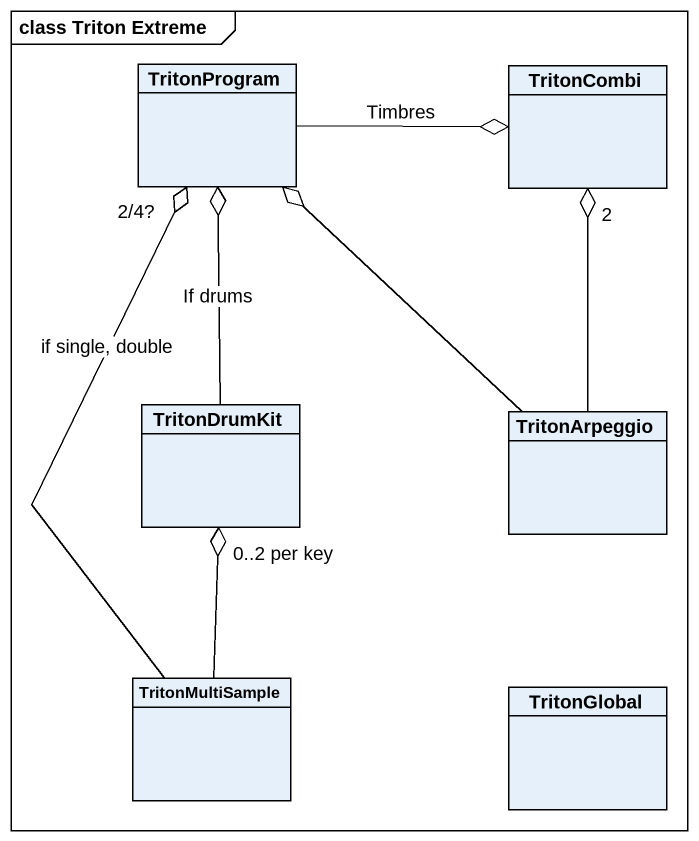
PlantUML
@startuml
mainframe class Triton Extreme
hide circle
hide empty members
class TritonProgram
class TritonCombi
class TritonDrumKit
class TritonArpeggio
class TritonMultiSample
class TritonGlobal
TritonProgram -right-o TritonCombi : Timbres
TritonDrumKit -up-o TritonProgram : If drums
TritonArpeggio -up-o TritonProgram
TritonArpeggio -up-o "2" TritonCombi
TritonMultiSample -up-o "2/4?" TritonProgram : if single, double
TritonMultiSample -up-o "0..2 per key" TritonDrumKit
@enduml
